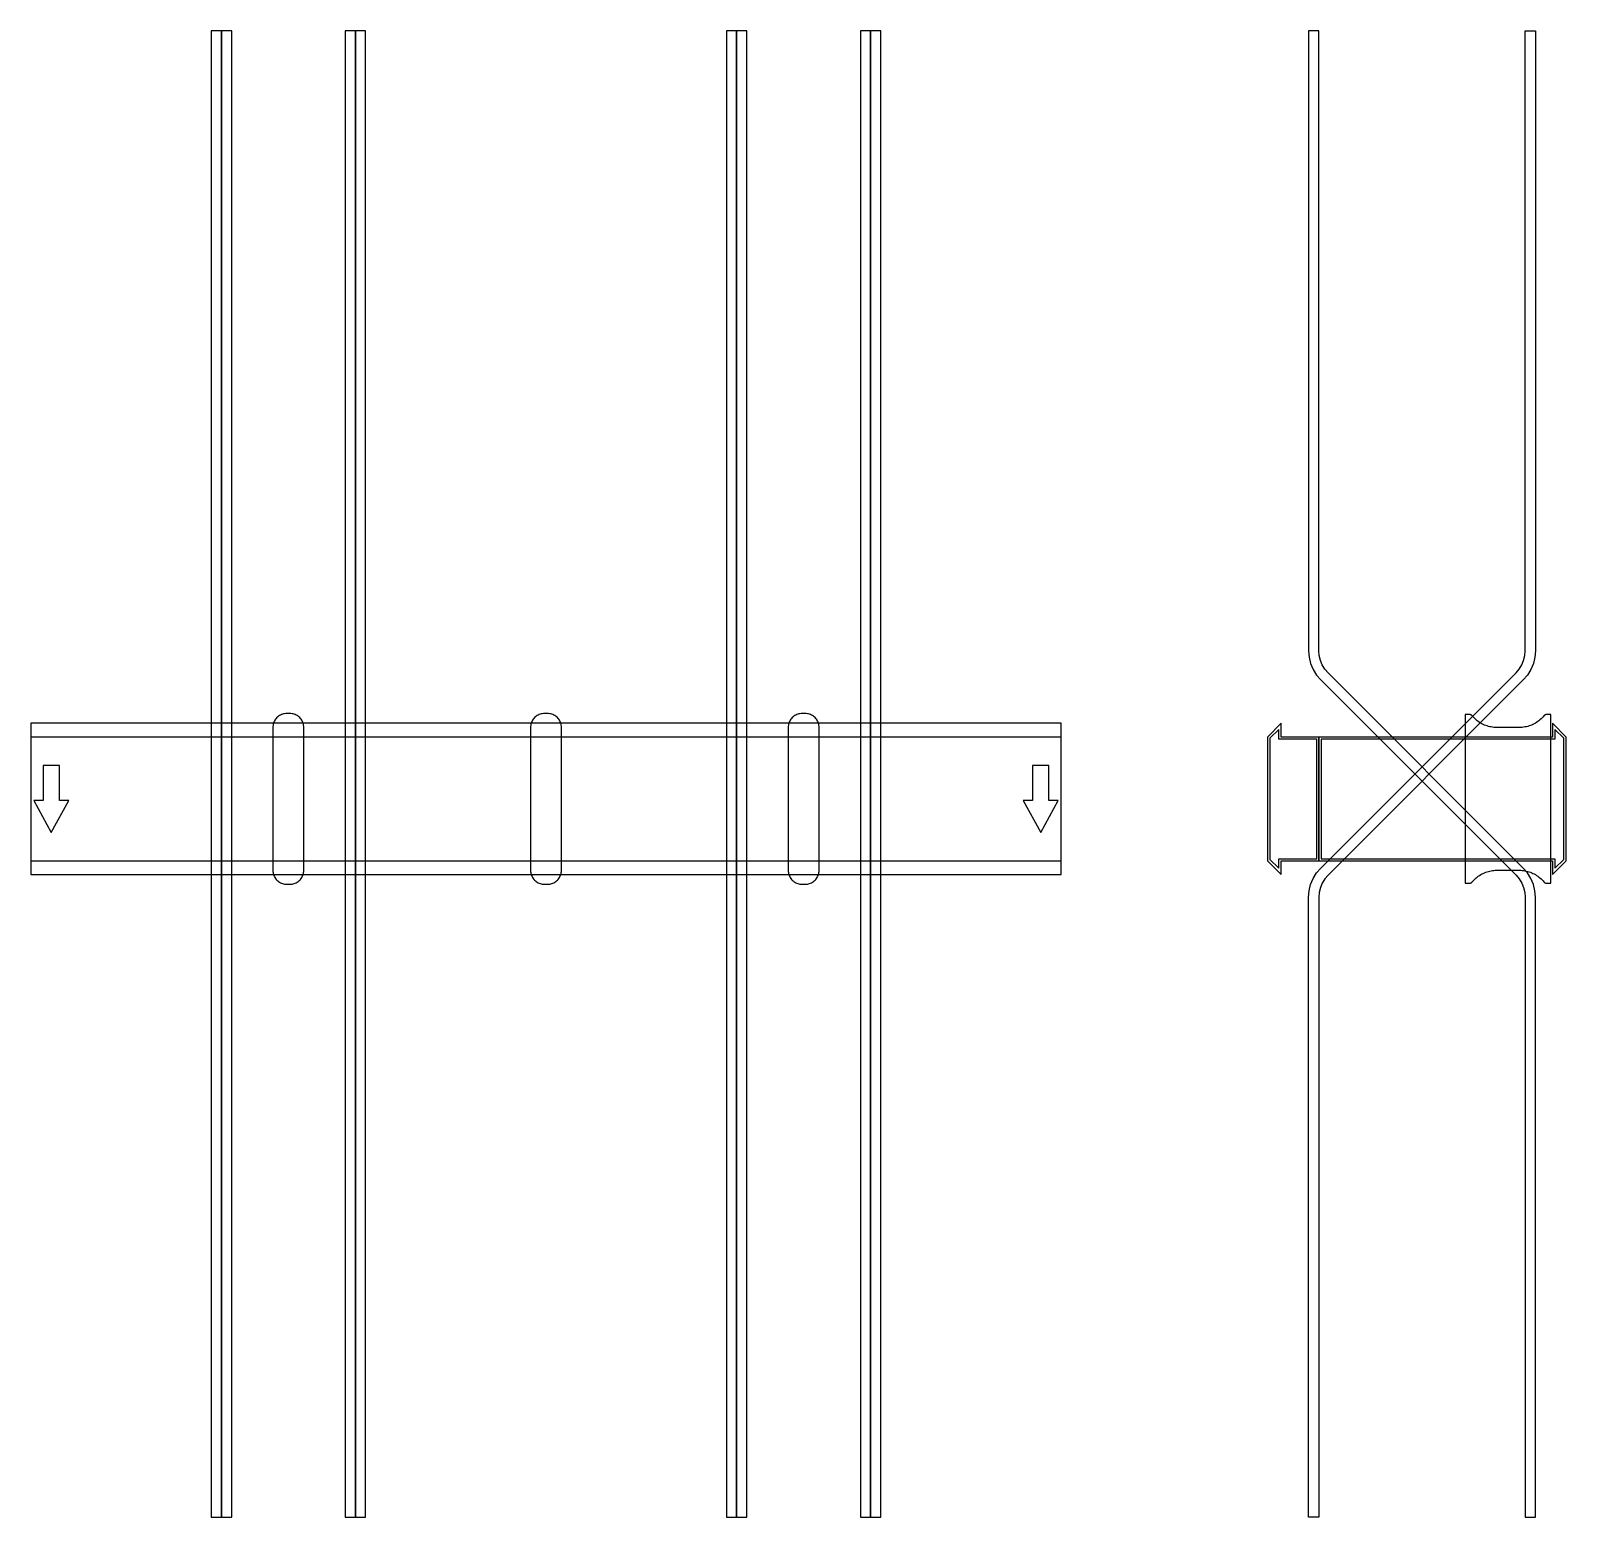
# Model space of a CAD drawing. Extents: x 0 to 1490, y -697 to 745.
import ezdxf

# ---------------------------------------------------------------- set-up
doc = ezdxf.new("R2010")
doc.units = 0
doc.layers.add('Halfen', color=7, linetype='CONTINUOUS')

msp = doc.modelspace()

# ---------------------------------------------------------------- linework, layer by layer
at = {"layer": 'Halfen', "color": 7}
for points in [[(185, -696.961), (185, 745.246), (175, 745.246), (175, -696.961)], [(195, -696.961), (195, 745.246), (185, 745.246), (185, -696.961)], [(315, -696.961), (315, 745.246), (305, 745.246), (305, -696.961)], [(325, -696.961), (325, 745.246), (315, 745.246), (315, -696.961)], [(685, -696.961), (685, 745.246), (675, 745.246), (675, -696.961)], [(695, -696.961), (695, 745.246), (685, 745.246), (685, -696.961)], [(815, -696.961), (815, 745.246), (805, 745.246), (805, -696.961)], [(825, -696.961), (825, 745.246), (815, 745.246), (815, -696.961)], [(1460, -696.961), (1460, -95.355), (1459.508, -89.098), (1458.042, -82.995), (1455.64, -77.196), (1452.361, -71.844), (1448.284, -67.071), (1258.787, 122.426), (1255.729, 126.006), (1253.27, 130.02), (1251.468, 134.369), (1250.369, 138.947), (1250, 143.64), (1250, 206.246), (1250, 745.246), (1240, 745.246), (1240, 206.246), (1240, 143.64), (1240.492, 137.382), (1241.958, 131.279), (1244.36, 125.48), (1247.639, 120.128), (1251.716, 115.355), (1441.213, -74.142), (1444.271, -77.722), (1446.73, -81.736), (1448.532, -86.085), (1449.631, -90.662), (1450, -95.355), (1450, -696.961)], [(1240, -696.961), (1240, -95.355), (1240.492, -89.098), (1241.958, -82.995), (1244.36, -77.196), (1247.639, -71.844), (1251.716, -67.071), (1441.213, 122.426), (1444.271, 126.006), (1446.73, 130.02), (1448.532, 134.369), (1449.631, 138.947), (1450, 143.64), (1450, 206.246), (1450, 745.246), (1460, 745.246), (1460, 206.246), (1460, 143.64), (1459.508, 137.382), (1458.042, 131.279), (1455.64, 125.48), (1452.361, 120.128), (1448.284, 115.355), (1258.787, -74.142), (1255.729, -77.722), (1253.27, -81.736), (1251.468, -86.085), (1250.369, -90.662), (1250, -95.355), (1250, -696.961)], [(265, -69.3), (265, -56.8), (265, 69.3), (264.958, 70.359), (264.834, 71.412), (264.627, 72.452), (264.339, 73.472), (263.972, 74.466), (263.529, 75.429), (263.011, 76.354), (262.422, 77.235), (261.765, 78.068), (261.046, 78.846), (260.268, 79.565), (259.435, 80.222), (258.554, 80.811), (257.629, 81.329), (256.666, 81.772), (255.672, 82.139), (254.652, 82.427), (253.612, 82.634), (252.559, 82.758), (251.5, 82.8), (248.5, 82.8), (247.441, 82.758), (246.388, 82.634), (245.348, 82.427), (244.328, 82.139), (243.334, 81.772), (242.371, 81.329), (241.446, 80.811), (240.565, 80.222), (239.732, 79.565), (238.954, 78.846), (238.235, 78.068), (237.578, 77.235), (236.989, 76.354), (236.471, 75.429), (236.028, 74.466), (235.661, 73.472), (235.373, 72.452), (235.166, 71.412), (235.042, 70.359), (235, 69.3), (235, -56.8), (235, -69.3), (235.042, -70.359), (235.166, -71.412), (235.373, -72.452), (235.661, -73.472), (236.028, -74.466), (236.471, -75.429), (236.989, -76.354), (237.578, -77.235), (238.235, -78.068), (238.954, -78.846), (239.732, -79.565), (240.565, -80.222), (241.446, -80.811), (242.371, -81.329), (243.334, -81.772), (244.328, -82.139), (245.348, -82.427), (246.388, -82.634), (247.441, -82.758), (248.5, -82.8), (251.5, -82.8), (252.559, -82.758), (253.612, -82.634), (254.652, -82.427), (255.672, -82.139), (256.666, -81.772), (257.629, -81.329), (258.554, -80.811), (259.435, -80.222), (260.268, -79.565), (261.046, -78.846), (261.765, -78.068), (262.422, -77.235), (263.011, -76.354), (263.529, -75.429), (263.972, -74.466), (264.339, -73.472), (264.627, -72.452), (264.834, -71.412), (264.958, -70.359), (265, -69.3)], [(515, -69.3), (515, -56.8), (515, 69.3), (514.958, 70.359), (514.834, 71.412), (514.627, 72.452), (514.339, 73.472), (513.972, 74.466), (513.529, 75.429), (513.011, 76.354), (512.422, 77.235), (511.765, 78.068), (511.046, 78.846), (510.268, 79.565), (509.435, 80.222), (508.554, 80.811), (507.629, 81.329), (506.666, 81.772), (505.672, 82.139), (504.652, 82.427), (503.612, 82.634), (502.559, 82.758), (501.5, 82.8), (498.5, 82.8), (497.441, 82.758), (496.388, 82.634), (495.348, 82.427), (494.328, 82.139), (493.334, 81.772), (492.371, 81.329), (491.446, 80.811), (490.565, 80.222), (489.732, 79.565), (488.954, 78.846), (488.235, 78.068), (487.578, 77.235), (486.989, 76.354), (486.471, 75.429), (486.028, 74.466), (485.661, 73.472), (485.373, 72.452), (485.166, 71.412), (485.042, 70.359), (485, 69.3), (485, -56.8), (485, -69.3), (485.042, -70.359), (485.166, -71.412), (485.373, -72.452), (485.661, -73.472), (486.028, -74.466), (486.471, -75.429), (486.989, -76.354), (487.578, -77.235), (488.235, -78.068), (488.954, -78.846), (489.732, -79.565), (490.565, -80.222), (491.446, -80.811), (492.371, -81.329), (493.334, -81.772), (494.328, -82.139), (495.348, -82.427), (496.388, -82.634), (497.441, -82.758), (498.5, -82.8), (501.5, -82.8), (502.559, -82.758), (503.612, -82.634), (504.652, -82.427), (505.672, -82.139), (506.666, -81.772), (507.629, -81.329), (508.554, -80.811), (509.435, -80.222), (510.268, -79.565), (511.046, -78.846), (511.765, -78.068), (512.422, -77.235), (513.011, -76.354), (513.529, -75.429), (513.972, -74.466), (514.339, -73.472), (514.627, -72.452), (514.834, -71.412), (514.958, -70.359), (515, -69.3)], [(765, -69.3), (765, -56.8), (765, 69.3), (764.958, 70.359), (764.834, 71.412), (764.627, 72.452), (764.339, 73.472), (763.972, 74.466), (763.529, 75.429), (763.011, 76.354), (762.422, 77.235), (761.765, 78.068), (761.046, 78.846), (760.268, 79.565), (759.435, 80.222), (758.554, 80.811), (757.629, 81.329), (756.666, 81.772), (755.672, 82.139), (754.652, 82.427), (753.612, 82.634), (752.559, 82.758), (751.5, 82.8), (748.5, 82.8), (747.441, 82.758), (746.388, 82.634), (745.348, 82.427), (744.328, 82.139), (743.334, 81.772), (742.371, 81.329), (741.446, 80.811), (740.565, 80.222), (739.732, 79.565), (738.954, 78.846), (738.235, 78.068), (737.578, 77.235), (736.989, 76.354), (736.471, 75.429), (736.028, 74.466), (735.661, 73.472), (735.373, 72.452), (735.166, 71.412), (735.042, 70.359), (735, 69.3), (735, -56.8), (735, -69.3), (735.042, -70.359), (735.166, -71.412), (735.373, -72.452), (735.661, -73.472), (736.028, -74.466), (736.471, -75.429), (736.989, -76.354), (737.578, -77.235), (738.235, -78.068), (738.954, -78.846), (739.732, -79.565), (740.565, -80.222), (741.446, -80.811), (742.371, -81.329), (743.334, -81.772), (744.328, -82.139), (745.348, -82.427), (746.388, -82.634), (747.441, -82.758), (748.5, -82.8), (751.5, -82.8), (752.559, -82.758), (753.612, -82.634), (754.652, -82.427), (755.672, -82.139), (756.666, -81.772), (757.629, -81.329), (758.554, -80.811), (759.435, -80.222), (760.268, -79.565), (761.046, -78.846), (761.765, -78.068), (762.422, -77.235), (763.011, -76.354), (763.529, -75.429), (763.972, -74.466), (764.339, -73.472), (764.627, -72.452), (764.834, -71.412), (764.958, -70.359), (765, -69.3)], [(1475, -81.8), (1475, 81.8), (1471, 81.8), (1470.846, 81.797), (1470.691, 81.786), (1470.538, 81.769), (1470.385, 81.746), (1470.234, 81.715), (1470.084, 81.678), (1469.936, 81.634), (1469.789, 81.584), (1469.646, 81.527), (1469.505, 81.464), (1469.366, 81.395), (1469.231, 81.32), (1469.1, 81.239), (1468.972, 81.153), (1468.848, 81.06), (1468.728, 80.963), (1468.613, 80.86), (1468.502, 80.752), (1468.397, 80.639), (1468.296, 80.522), (1467.41, 79.491), (1466.479, 78.5), (1465.505, 77.551), (1464.491, 76.646), (1463.437, 75.787), (1462.347, 74.975), (1461.222, 74.211), (1460.064, 73.499), (1458.876, 72.838), (1457.66, 72.23), (1456.418, 71.676), (1455.153, 71.178), (1453.867, 70.736), (1452.563, 70.351), (1451.243, 70.024), (1449.911, 69.756), (1448.567, 69.547), (1447.216, 69.397), (1445.859, 69.307), (1444.5, 69.277), (1422.5, 69.277), (1421.141, 69.307), (1419.784, 69.397), (1418.433, 69.547), (1417.089, 69.756), (1415.757, 70.024), (1414.437, 70.351), (1413.133, 70.736), (1411.847, 71.178), (1410.582, 71.676), (1409.34, 72.23), (1408.124, 72.838), (1406.936, 73.499), (1405.778, 74.211), (1404.653, 74.975), (1403.563, 75.787), (1402.509, 76.646), (1401.495, 77.551), (1400.521, 78.5), (1399.59, 79.491), (1398.704, 80.522), (1398.603, 80.639), (1398.498, 80.752), (1398.387, 80.86), (1398.272, 80.963), (1398.152, 81.06), (1398.028, 81.153), (1397.9, 81.239), (1397.769, 81.32), (1397.634, 81.395), (1397.495, 81.464), (1397.354, 81.527), (1397.211, 81.584), (1397.064, 81.634), (1396.916, 81.678), (1396.766, 81.715), (1396.615, 81.746), (1396.462, 81.769), (1396.309, 81.786), (1396.154, 81.797), (1396, 81.8), (1392, 81.8), (1392, -81.8), (1396, -81.8), (1396.154, -81.797), (1396.309, -81.786), (1396.462, -81.769), (1396.615, -81.746), (1396.766, -81.715), (1396.916, -81.678), (1397.064, -81.634), (1397.211, -81.584), (1397.354, -81.527), (1397.495, -81.464), (1397.634, -81.395), (1397.769, -81.32), (1397.9, -81.239), (1398.028, -81.153), (1398.152, -81.06), (1398.272, -80.963), (1398.387, -80.86), (1398.498, -80.752), (1398.603, -80.639), (1398.704, -80.522), (1399.59, -79.491), (1400.521, -78.5), (1401.495, -77.551), (1402.509, -76.646), (1403.563, -75.787), (1404.653, -74.975), (1405.778, -74.211), (1406.936, -73.499), (1408.124, -72.838), (1409.34, -72.23), (1410.582, -71.676), (1411.847, -71.178), (1413.133, -70.736), (1414.437, -70.351), (1415.757, -70.024), (1417.089, -69.756), (1418.433, -69.547), (1419.784, -69.397), (1421.141, -69.307), (1422.5, -69.277), (1444.5, -69.277), (1445.859, -69.307), (1447.216, -69.397), (1448.567, -69.547), (1449.911, -69.756), (1451.243, -70.024), (1452.563, -70.351), (1453.867, -70.736), (1455.153, -71.178), (1456.418, -71.676), (1457.66, -72.23), (1458.876, -72.838), (1460.064, -73.499), (1461.222, -74.211), (1462.347, -74.975), (1463.437, -75.787), (1464.491, -76.646), (1465.505, -77.551), (1466.479, -78.5), (1467.41, -79.491), (1468.296, -80.522), (1468.397, -80.639), (1468.502, -80.752), (1468.613, -80.86), (1468.728, -80.963), (1468.848, -81.06), (1468.972, -81.153), (1469.1, -81.239), (1469.231, -81.32), (1469.366, -81.395), (1469.505, -81.464), (1469.646, -81.527), (1469.789, -81.584), (1469.936, -81.634), (1470.084, -81.678), (1470.234, -81.715), (1470.385, -81.746), (1470.538, -81.769), (1470.691, -81.786), (1470.846, -81.797), (1471, -81.8)], [(0, -73.5), (1000, -73.5), (1000, 73.5), (0, 73.5)], [(0, -60), (1000, -60), (1000, 60), (0, 60)], [(1250, -60), (1250, 60), (1213.5, 60), (1213.5, 73.5), (1200, 60), (1200, -60), (1213.5, -73.5), (1213.5, -60)], [(1248, -58), (1248, 58), (1211, 58), (1211, 67.25), (1202.5, 58.75), (1202.5, -58.75), (1211, -67.25), (1211, -58)], [(1490, -60), (1490, 60), (1476.5, 73.5), (1476.5, 60), (1250, 60), (1250, -60), (1476.5, -60), (1476.5, -73.5)], [(1487.5, -58.75), (1487.5, 58.75), (1479, 67.25), (1479, 58), (1252, 58), (1252, -58), (1479, -58), (1479, -67.25)], [(20, -32.5), (37, -1.5), (28, -1.5), (28, 32.5), (12, 32.5), (12, -1.5), (3, -1.5)], [(980, -32.5), (997, -1.5), (988, -1.5), (988, 32.5), (972, 32.5), (972, -1.5), (963, -1.5)]]:
    msp.add_lwpolyline(points, close=True, dxfattribs=at)

doc.saveas('drawing.dxf')
